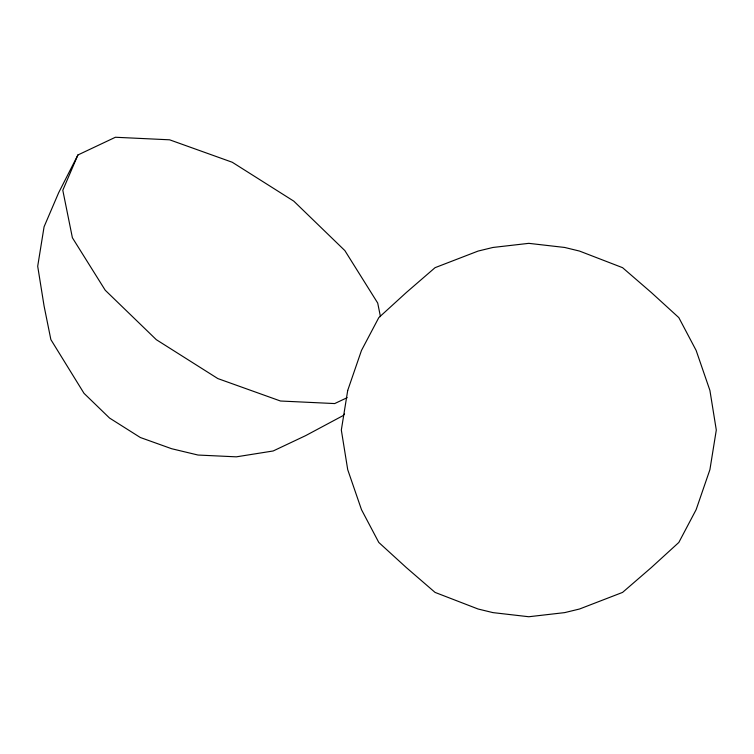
<?xml version="1.0" encoding="UTF-8"?>
<svg xmlns="http://www.w3.org/2000/svg" width="754" height="754" viewBox="0 0 754 754"><rect width="100%" height="100%" fill="white"/><g stroke="black" fill="none" stroke-linecap="round" stroke-linejoin="round"><path stroke-width="1.13" d="M380.45 316.633L377.707 303.061L344.87 250.601L293.787 201.148L232.251 162.251L169.612 139.81L115.409 137.256L77.907 154.975L62.799 190.272L72.393 237.764L105.23 290.233L156.314 339.677L217.849 378.583L280.488 401.015L334.691 403.569L347.189 397.66M77.907 154.975L58.671 192.685L44.081 226.775L37.7 266.256L44.081 306.02L50.867 339.602L84.014 393.334L109.556 418.055L140.329 437.508L171.648 448.724L198.019 455.039L236.341 456.839L273.165 450.977L305.643 435.633L342.938 415.69L344.559 414.031M347.717 390.421L341.326 430.044L347.717 469.667L361.496 509.676L378.8 542.456L406.331 567.583L435.067 592.408L478.074 609.006L492.937 612.616L528.808 616.744L564.689 612.616L579.543 609.006L622.559 592.408L651.296 567.583L678.826 542.456L696.13 509.676L709.91 469.667L716.3 430.044L709.91 390.421L696.13 350.412L678.826 317.623L651.296 292.505L622.559 267.67L579.543 251.082L564.689 247.463L528.808 243.344L492.937 247.463L478.074 251.082L435.067 267.67L406.331 292.505L378.8 317.623L361.496 350.412L347.717 390.421"/></g></svg>
